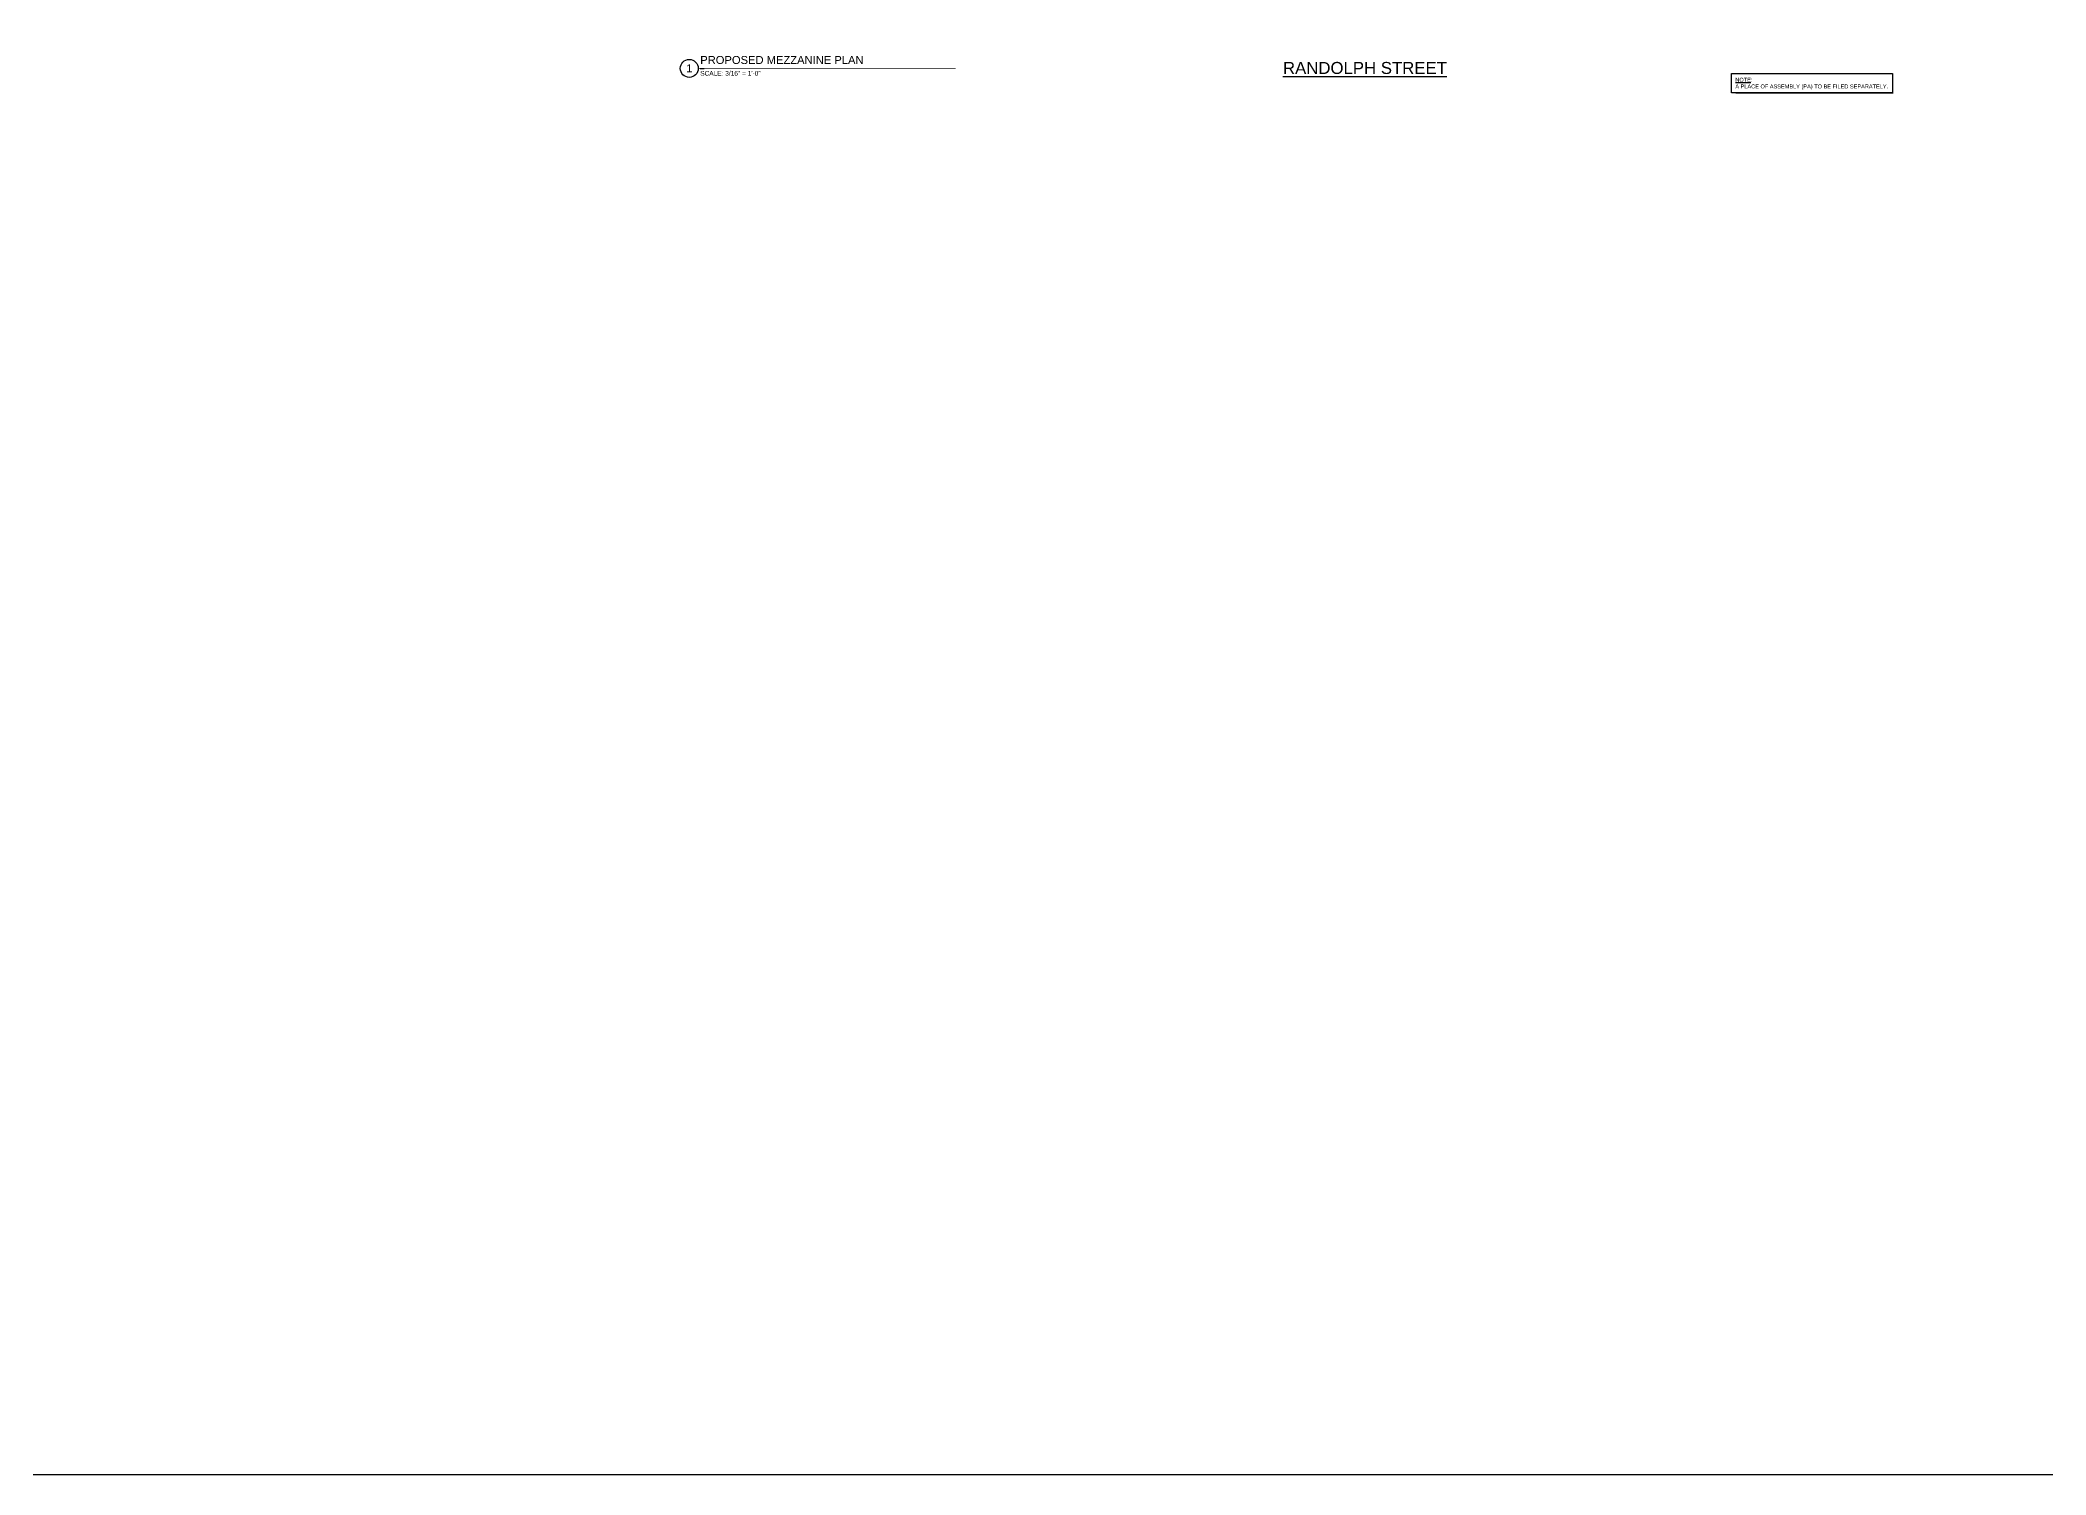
# Model space of a CAD drawing. Header units: inches. Extents: x -5252 to 14398, y -1665 to 9844.
# Drawn here: x -1443 to 1565, y -1665 to 487 of the extents above; entities that cross this region are included whole.
import ezdxf
from ezdxf.enums import TextEntityAlignment as Align

# ---------------------------------------------------------------- set-up
doc = ezdxf.new("R2010")
doc.units = ezdxf.units.IN
doc.header["$LTSCALE"] = 48
doc.header["$MEASUREMENT"] = 0
for name, color, linetype in [('SPACE-AREA', 3, 'Continuous'), ('TB1', 31, 'Continuous'), ('TEXT', 1, 'Continuous')]:
    doc.layers.add(name, color=color, linetype=linetype)
doc.styles.add('ARIAL', font='arial.ttf')
doc.styles.add('DIMTEXT', font='arial.ttf')
doc.styles.add('ROMANS', font='romans.shx')
doc.styles.get("Standard").update_dxf_attribs({"font": 'arial.ttf'})

# ---------------------------------------------------------------- blocks, each defined once
blk = doc.blocks.new('Anno_Title_T1')
at = {"color": 0, "linetype": 'ByBlock', "lineweight": -2}
blk.add_lwpolyline([(2.75, 0), (3.75, 0)], dxfattribs=at)
at = {"color": 0, "linetype": 'ByBlock', "lineweight": -2, "style": 'ROMANS'}
blk.add_attdef('TITLE', (2.75, 0.5), '', height=1.25, dxfattribs=at)
blk.add_attdef('SCALE', text='', height=0.75, dxfattribs=at).set_placement((2.75, -0.5), align=Align.TOP_LEFT)
blk = doc.blocks.new('Anno_Title_A1')
at = {"color": 0, "linetype": 'ByBlock', "lineweight": -2}
blk.add_circle((0, 0), 2.25, dxfattribs=at)
blk.add_circle((0, 0), 2.25, dxfattribs=at)
at = {"color": 0, "linetype": 'ByBlock', "lineweight": -2, "style": 'ROMANS'}
blk.add_attdef('NUMBER', text='', height=1.25, dxfattribs=at).set_placement((0, 0), align=Align.MIDDLE)

msp = doc.modelspace()

# ---------------------------------------------------------------- linework, layer by layer
at = {"layer": 'Defpoints'}
msp.add_lwpolyline([(14397.5, 3887.3), (14397.5, -1664.8), (-5252.2, -1664.8), (-5252.2, 3887.3), (5947.5, 3887.3)], dxfattribs=at)
at = {"layer": 'TB1'}
msp.add_lwpolyline([(-456, 444.5, 1.2, 1.2, 0), (-70, 444.5, 1.2, 1.2, 0)], format="xyseb", dxfattribs=at)
at = {"layer": 'TEXT', "lineweight": -3}
msp.add_lwpolyline([(1093.6, 436.6), (1334.9, 436.6), (1334.9, 407.8), (1093.6, 407.8)], close=True, dxfattribs=at)
at = {"layer": 'TEXT', "lineweight": -3, "const_width": 1}
msp.add_lwpolyline([(1099.6, 407.3), (1335.4, 407.3), (1335.4, 430.6)], dxfattribs=at)

# ---------------------------------------------------------------- block references
at = {"layer": 'TB1'}
ref = msp.add_blockref('Anno_Title_A1', (-469.4, 444.5), dxfattribs=dict(at, xscale=5.998500000000001, yscale=5.998500000000001, zscale=5.998500000000001))
ref.add_attrib('NUMBER', '1', dxfattribs={"layer": '0', "color": 0, "linetype": 'ByBlock', "lineweight": -2, "height": 12, "style": 'ARIAL'}).set_placement((-469.4, 444.5), align=Align.MIDDLE)
ref = msp.add_blockref('Anno_Title_T1', (-469.4, 444.5), dxfattribs=dict(at, xscale=5.998500000000001, yscale=5.998500000000001, zscale=5.998500000000001))
ref.add_attrib('SCALE', 'SCALE: 3/16" = 1\'-0"', dxfattribs={"layer": '0', "color": 0, "linetype": 'ByBlock', "lineweight": -2, "height": 7, "style": 'ARIAL'}).set_placement((-453, 431.5), align=Align.BOTTOM_LEFT)
ref.add_attrib('TITLE', 'PROPOSED MEZZANINE PLAN', dxfattribs={"layer": '0', "color": 0, "linetype": 'ByBlock', "lineweight": -2, "height": 11.997, "style": 'ARIAL'}).set_placement((-453, 447.5), align=Align.BOTTOM_LEFT)

# ---------------------------------------------------------------- texts
at = {"layer": 'SPACE-AREA', "insert": (543.8, 454.1), "char_height": 18, "width": 476.617, "attachment_point": 2}
msp.add_mtext('{\\LRANDOLPH STREET}', dxfattribs=at)
at = {"layer": 'TEXT', "lineweight": -3, "insert": (1099.2, 421.5), "char_height": 6, "width": 232.132, "attachment_point": 4, "style": 'DIMTEXT'}
msp.add_mtext('\\A1;{\\LNOTE}:\\PA PLACE OF ASSEMBLY (PA) TO BE FILED SEPARATELY.', dxfattribs=at)

doc.saveas('drawing.dxf')
